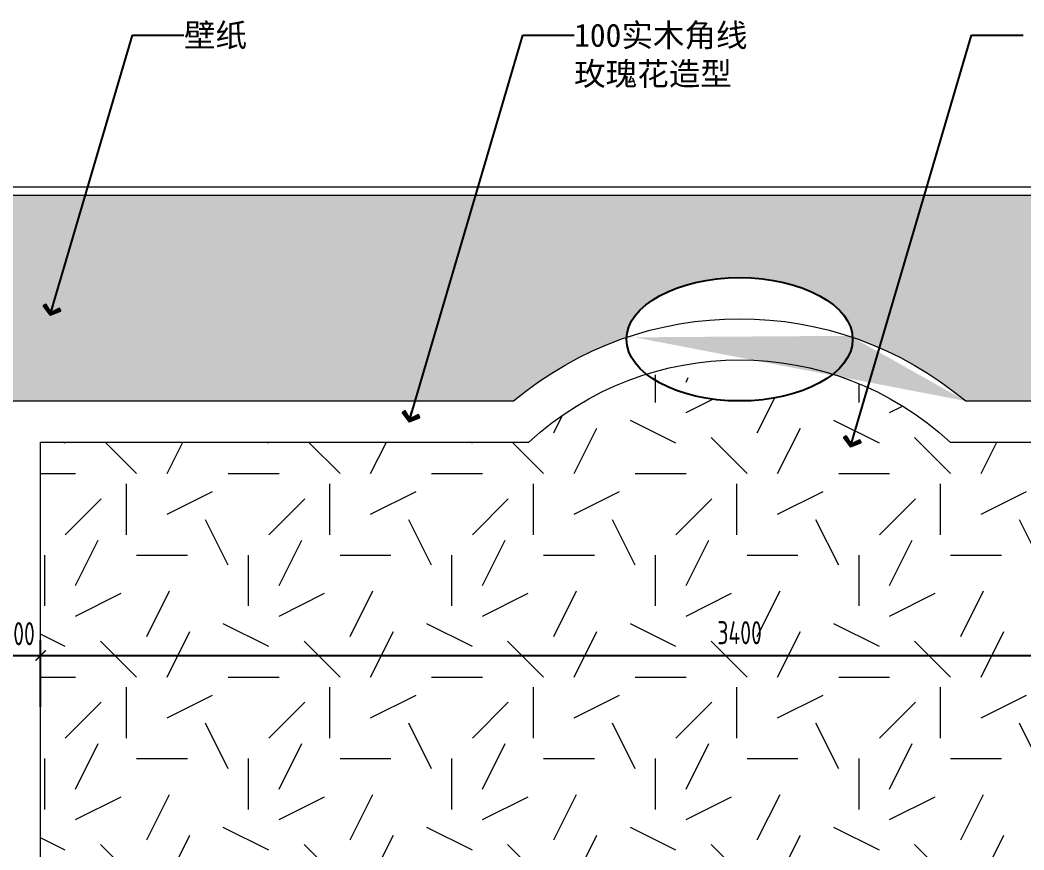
# Model space of a CAD drawing. Header units: millimetres. Extents: x 3162 to 221128, y -144913 to 11496.
# Drawn here: x 32533 to 34974, y -47956 to -45937 of the extents above; entities that cross this region are included whole.
import ezdxf

# ---------------------------------------------------------------- set-up
doc = ezdxf.new("R2010")
doc.units = ezdxf.units.MM
doc.header["$LTSCALE"] = 10
doc.layers.get('Defpoints').update_dxf_attribs({"color": 250})
for name, color, linetype, lineweight in [('FC-Hatch【平面填充】', 250, 'Continuous', 0), ('FC-Refe【标注引线】', 2, 'Continuous', 0), ('FF-Fixed【固定家具】', 30, 'Continuous', 0), ('FF-Text【平面文字】', 2, 'Continuous', 0), ('Finish【完成面】', 2, 'Continuous', 0), ('Gray【中细线】', 8, 'Continuous', 0), ('RC-dimensions', 44, 'Continuous', 0)]:
    doc.layers.add(name, color=color, linetype=linetype, lineweight=lineweight)
doc.layers.add('WALL_NEW【新建墙体】', color=4, linetype='Continuous')
doc.styles.add('尺寸标注', font='ARCHS.SHX', dxfattribs={"width": 0.8})
doc.styles.add('文字', font='')
doc.styles.get('文字').set_extended_font_data('SimSun')
doc.dimstyles.new('海龙1：25', dxfattribs={"dimscale": 25, "dimtxt": 2.25, "dimasz": 1, "dimexe": 1.5, "dimexo": 1, "dimgap": 1, "dimtad": 1, "dimdec": 0, "dimrnd": 5, "dimdsep": 46, "dimtxsty": '尺寸标注', "dimblk": 'ARCHTICK', "dimblk1": 'ARCHTICK', "dimblk2": 'ARCHTICK', "dimcen": 1, "dimclrd": 44, "dimclre": 44, "dimclrt": 2, "dimadec": 0, "dimazin": 0, "dimtfac": 1, "dimtdec": 0, "dimtix": 1, "dimtmove": 2, "dimatfit": 3, "dimldrblk": 'hl_arrow2', "dimfxl": 5, "dimfxlon": 1, "dimarcsym": 0})

# ---------------------------------------------------------------- blocks, each defined once
blk = doc.blocks.new('_ArchTick')
at = {"color": 2, "linetype": 'ByBlock', "const_width": 0.15}
blk.add_lwpolyline([(-0.5, -0.5), (0.5, 0.5)], dxfattribs=at)
blk = doc.blocks.new('*D1241')
at = {"layer": 'Defpoints', "color": 0, "transparency": 16777216}
for p in [(32582.73862014521, -47482.99819466566), (32482.73862014516, -47632.99819466563), (32582.73862014521, -47632.99819466563)]:
    blk.add_point(p, dxfattribs=at)
at = {"layer": 'RC-dimensions', "color": 44, "lineweight": -2, "transparency": 16777216}
for p, q in [((32482.73862014516, -47607.99819466566), (32482.73862014516, -47445.49819466563)), ((32582.73862014521, -47607.99819466566), (32582.73862014521, -47445.49819466563)), ((32482.73862014516, -47482.99819466566), (32457.73862014516, -47482.99819466566)), ((32482.73862014516, -47482.99819466566), (32582.73862014521, -47482.99819466566)), ((32582.73862014521, -47482.99819466566), (32607.73862014521, -47482.99819466566))]:
    blk.add_line(p, q, dxfattribs=at)
at = {"layer": 'RC-dimensions', "color": 44, "lineweight": -2, "transparency": 16777216, "xscale": 25, "yscale": 25, "zscale": 25}
blk.add_blockref('_ArchTick', (32482.73862014516, -47482.99819466566), dxfattribs=at)
at = {"layer": 'RC-dimensions', "color": 44, "lineweight": -2, "transparency": 16777216, "xscale": 25, "yscale": 25, "zscale": 25, "rotation": 180}
blk.add_blockref('_ArchTick', (32582.73862014521, -47482.99819466566), dxfattribs=at)
at = {"layer": 'RC-dimensions', "color": 2, "transparency": 16777216, "insert": (32532.73862014518, -47429.87319466563), "char_height": 56.25, "attachment_point": 5, "style": '尺寸标注'}
blk.add_mtext('100', dxfattribs=at)
blk = doc.blocks.new('hl_arrow2')
at = {"color": 2}
blk.add_line((-0.221303783804, 2.183e-12), (-1, 5.720000000000001e-13), dxfattribs=at)
blk.add_lwpolyline([(-0.221303783804, 0), (-0.861040435366, -0.688592459968), (-0.653754463034, -0.8624700623479998), (0, 0), (-0.653754463034, 0.8624700623479998), (-0.861040435366, 0.688592459968)], close=True, dxfattribs=at)
for points in [[(-0.861040435366, 0.688592459968), (-0.653754463034, 0.8624700623479998), (-0.221303783804, 0), (0, 0)], [(-0.861040435366, -0.688592459968), (-0.653754463034, -0.8624700623479998), (-0.221303783804, 0), (0, 0)]]:
    blk.add_solid(points, dxfattribs=at)
blk = doc.blocks.new('*D1242')
at = {"layer": 'Defpoints', "color": 0, "transparency": 16777216}
for p in [(35982.73862014726, -47482.99819466566), (32582.73862014521, -47632.99819466563), (35982.73862014726, -47632.99819466563)]:
    blk.add_point(p, dxfattribs=at)
at = {"layer": 'RC-dimensions', "color": 44, "lineweight": -2, "transparency": 16777216}
for p, q in [((32582.73862014521, -47607.99819466566), (32582.73862014521, -47445.49819466563)), ((35982.73862014726, -47607.99819466566), (35982.73862014726, -47445.49819466563)), ((32582.73862014521, -47482.99819466566), (35982.73862014726, -47482.99819466566))]:
    blk.add_line(p, q, dxfattribs=at)
at = {"layer": 'RC-dimensions', "color": 44, "lineweight": -2, "transparency": 16777216, "xscale": 25, "yscale": 25, "zscale": 25, "rotation": 180}
blk.add_blockref('_ArchTick', (32582.73862014521, -47482.99819466566), dxfattribs=at)
at = {"layer": 'RC-dimensions', "color": 44, "lineweight": -2, "transparency": 16777216, "xscale": 25, "yscale": 25, "zscale": 25}
blk.add_blockref('_ArchTick', (35982.73862014726, -47482.99819466566), dxfattribs=at)
at = {"layer": 'RC-dimensions', "color": 2, "transparency": 16777216, "insert": (34282.73862014624, -47427.52944466563), "char_height": 56.25, "attachment_point": 5, "style": '尺寸标注'}
blk.add_mtext('3400', dxfattribs=at)

msp = doc.modelspace()

# ---------------------------------------------------------------- hatches: boundary and pattern name
at = {"layer": 'FC-Hatch【平面填充】'}
h = msp.add_hatch(dxfattribs=at)
h.set_pattern_fill('地毯', color=256, scale=300, style=0, pattern_type=2)
h.set_pattern_definition([(0, (30298.73861717571, -48769.89849982945), (132, 228), [12, -201, 9, -87, 18, -213]), (10, (30241.73861717571, -48646.89849982943), (80.67613670150445, 285.3442849732935), [21, -51, 27, -159, 15, -198]), (20, (30211.73861717572, -48742.89849982943), (133.4709535592093, 220.9762533757765), [24, -165, 21, -123, 15, -96]), (30, (30298.73861717571, -48760.89849982943), (-21.96925639128061, 254.0518682742053), [15, -99, 12, -147, 9, -195]), (40, (30214.73861717571, -48694.89849982945), (33.83591731976974, 216.3703554074118), [12, -132, 8.999999999999998, -84, 24, -153]), (50, (30259.73861717571, -48802.89849982943), (-80.24786473477872, 235.733494025581), [6, -111, 15, -183, 18, -93]), (59.99999999999999, (30268.73861717572, -48781.89849982945), (-99.47302994931884, 223.7076581449592), [15, -123, 6, -144, 12, -111]), (70, (30235.73861717571, -48817.89849982943), (-109.8922702303704, 215.5868477983183), [8.999999999999998, -56.99999999999999, 18, -96, 12, -132]), (80, (30250.73861717571, -48640.89849982945), (-208.5653438188235, 164.7194504535999), [21, -132, 8.999999999999998, -156, 18, -146.9999999999999]), (90, (30268.73861717572, -48769.89849982945), (-264, 111), [18, -93, 12, -183, 6, -186]), (100, (30220.73861717571, -48676.89849982943), (-247.9714589557226, 145.1452911512129), [21, -117, 18, -96, 21, -219]), (110, (30199.73861717571, -48847.89849982943), (-240.4403417043912, 81.69113832647704), [24, -78, 12, -159, 18, -174]), (120, (30118.73861717571, -48811.89849982945), (-286.6499444855587, 28.49226783578576), [15, -201, 18, -92.99999999999999, 21, -122.9999999999999]), (130, (30184.73861717572, -48877.89849982945), (-279.1077671106385, 71.26608126250223), [9, -66, 12, -129, 24, -168]), (140, (30094.73861717571, -48637.89849982945), (-220.5968515658284, -34.205687820067), [18, -108, 21, -93, 12, -126]), (150, (30343.73861717571, -48895.89849982945), (-204.8249722427793, -120.7672585833788), [12, -84.00000000000001, 24, -186, 21, -170.9999999999999]), (160, (30145.73861717571, -48727.89849982945), (-237.9010738302391, -162.4286891851902), [18, -126, 15, -114, 12, -183]), (170, (30163.73861717571, -48799.89849982943), (-215.6440470452879, -169.1231651014422), [27, -98.99999999999999, 18, -134.9999999999999, 24, -132])])
h.paths.add_polyline_path([(31130.60411847418, -46663.89849982945), (30082.73861717571, -46663.89849982945), (30082.73861717571, -48913.89849982943), (31130.60411847418, -48913.89849982943)])
h.paths.add_polyline_path([(32182.73861717576, -46663.89849982945), (31932.73861717576, -46663.89849982945), (31932.73861717576, -48913.89849982943), (32182.73861717576, -48913.89849982943)])
h.paths.add_polyline_path([(32255.86361866046, -47472.06069466566), (32409.61361866046, -47472.06069466566), (32409.61361866046, -47387.68569466563), (32255.86361866046, -47387.68569466563)], flags=16)
h.paths.add_polyline_path([(36155.86361866152, -47472.06069466566), (36309.61361866152, -47472.06069466566), (36309.61361866152, -47387.68569466563), (36155.86361866152, -47387.68569466563)], flags=16)
edge = h.paths.add_edge_path()
edge.add_line((32482.73862014517, -46863.89849982871), (33732.73862014723, -46863.89849982846))
edge.add_arc((34282.73862014723, -47520.14849982852), 856.2500000000325, 108.72409547525149, 129.9662130437989, ccw=False)
edge.add_ellipse((34282.73862014723, -46713.89849982849), major_axis=(-275, 0), ratio=0.5454545454545455, start_angle=181.7891713536157, end_angle=358.2108286463873, ccw=False)
edge.add_arc((34282.73862014726, -47520.14849982852), 856.2500000000388, 50.03378695620091, 71.27590452475022, ccw=False)
edge.add_line((34832.73862014726, -46863.89849982846), (36082.73862014722, -46863.89849982846))
edge.add_line((36082.73862014722, -46863.89849982846), (36082.73862014722, -48913.89849982943))
edge.add_line((36082.73862014722, -48913.89849982943), (36382.73861717573, -48913.89849982943))
edge.add_line((36382.73861717573, -48913.89849982943), (36382.73861717573, -46363.89849982943))
edge.add_line((36382.73861717573, -46363.89849982943), (32202.73861717576, -46363.89849982943))
edge.add_line((32202.73861717576, -46363.89849982943), (32202.73861717576, -46663.89849982945))
edge.add_line((32202.73861717576, -46663.89849982945), (32182.73861717576, -46663.89849982945))
edge.add_line((32182.73861717576, -46663.89849982945), (32182.73861717576, -48913.89849982943))
edge.add_line((32182.73861717576, -48913.89849982943), (32482.73862014517, -48913.89849982943))
edge.add_line((32482.73862014517, -48913.89849982943), (32482.73862014517, -46863.89849982871))
h = msp.add_hatch(dxfattribs=at)
h.set_pattern_fill('DD地毯1SC500', color=256, scale=494.9747, style=0, pattern_type=2)
h.set_pattern_definition([(0, (-479260.3994640573, -61395.20110116784), (494.9747, 494.9747), [123.743675, -371.231025]), (0, (-478988.1633790572, -61098.21628116784), (494.9747, 494.9747), [123.743675, -371.231025]), (90, (-479210.9019940571, -61221.95995616786), (-494.9746999999999, 494.9747), [123.743675, -371.231025]), (90, (-479012.9121140572, -61048.71881116786), (-494.9746999999999, 494.9747), [123.743675, -371.231025]), (45, (-479161.4045240578, -61048.71881116883), (5.5e-14, 494.9747000094167), [123.743675, -576.2562585868812]), (135, (-478988.1633790677, -61395.20110117872), (-494.9747000094167, 5.5e-14), [123.743675, -576.2562585868812]), (26.56505119999999, (-479136.6557885232, -61246.70869122822), (494.9747005534448, -2.0155723207e-06), [123.743675, -983.0534025801061]), (26.56505119999999, (-478913.9171735231, -60999.22134122822), (494.9747005534448, -2.0155723207e-06), [123.743675, -983.0534025801061]), (63.43494882, (-478913.9171735231, -61395.20110122822), (-2.1883510761e-06, 494.9747005534448), [123.743675, -983.0534025801061]), (63.43494882, (-479136.6557885232, -61172.46248622824), (-2.1883510761e-06, 494.9747005534448), [123.743675, -983.0534025801061]), (63.43494882, (-478963.4146435232, -61296.20616122822), (-2.1883510761e-06, 494.9747005534448), [123.743675, -983.0534025801061]), (116.5650512, (-479260.3994635231, -61122.96501622822), (2.0155721284e-06, 494.9747005534448), [123.743675, -983.0534025801061]), (153.43494882, (-479161.4045235231, -61320.95489622821), (-494.9747005534448, -2.1883509112e-06), [123.743675, -983.0534025801061])])
edge = h.paths.add_edge_path()
edge.add_line((35982.73862014722, -46963.89849982848), (34795.08615844524, -46963.89849982848))
edge.add_arc((34282.73862014723, -47520.14849982852), 756.2500000000401, 47.3526274730047, 72.54694363640942)
edge.add_ellipse((34282.73862014723, -46713.89849982849), major_axis=(-275, 0), ratio=0.5454545454545455, start_angle=34.4326092149351, end_angle=145.567390785068, ccw=False)
edge.add_arc((34282.73862014723, -47520.14849982852), 756.2500000000398, 107.4530563635913, 132.6473725269933)
edge.add_line((33770.39108184927, -46963.89849982848), (32582.73862014517, -46963.89849982868))
edge.add_line((32582.73862014517, -46963.89849982868), (32582.73862014517, -48913.89849982943))
edge.add_line((32582.73862014517, -48913.89849982943), (32617.67239947219, -48913.89849982943))
edge.add_line((32617.67239947219, -48913.89849982943), (32636.28361324597, -48703.89849982911))
edge.add_line((32636.28361324597, -48703.89849982911), (32636.28361324597, -48298.89849982943))
edge.add_line((32636.28361324597, -48298.89849982943), (32613.78361324597, -48276.39849982943))
edge.add_line((32613.78361324597, -48276.39849982943), (32636.28361324593, -48253.89849982943))
edge.add_line((32636.28361324593, -48253.89849982943), (32794.83464141904, -48253.89849982943))
edge.add_arc((32322.02947890988, -46312.31151073838), 1998.325488478538, 283.6859959764733, 288.8365226755793)
edge.add_arc((33390.59763984397, -49689.99156425978), 1545.497040957968, 92.94167893027537, 105.8987480446049, ccw=False)
edge.add_arc((33231.96958664794, -49689.99156425976), 1545.497040957947, 74.10125195539689, 87.05832106972582, ccw=False)
edge.add_arc((34300.537747582, -46312.31151073838), 1998.325488478538, 251.1634773244197, 256.314004023527)
edge.add_line((33827.73258507285, -48253.89849982943), (33986.28361324596, -48253.89849982943))
edge.add_line((33986.28361324596, -48253.89849982943), (34008.78361324593, -48276.39849982943))
edge.add_line((34008.78361324593, -48276.39849982943), (33986.28361324596, -48298.89849982941))
edge.add_line((33986.28361324596, -48298.89849982941), (33986.28361324596, -48703.89849982919))
edge.add_line((33986.28361324596, -48703.89849982919), (34004.89482701971, -48913.89849982943))
edge.add_line((34004.89482701971, -48913.89849982943), (34032.73862014618, -48913.89849982943))
edge.add_line((34032.73862014618, -48913.89849982943), (34032.73862014617, -48563.8984998294))
edge.add_line((34032.73862014617, -48563.8984998294), (34007.73862014618, -48538.89849982943))
edge.add_line((34007.73862014618, -48538.89849982943), (34032.73862014618, -48513.89849982943))
edge.add_line((34032.73862014618, -48513.89849982943), (34342.4966721752, -48513.89849982943))
edge.add_arc((35019.43075864562, -48616.28366570919), 684.6330985409382, 169.5900434662277, 171.3992957647164, ccw=False)
edge.add_arc((34348.06594174756, -48492.52360702803), 2, 0, 181.5374784837096, ccw=False)
edge.add_line((34350.06594174756, -48492.52360702803), (34350.06594174756, -48513.89849982943))
edge.add_line((34350.06594174756, -48513.89849982943), (34532.73862014618, -48513.89849982943))
edge.add_line((34532.73862014618, -48513.89849982943), (34557.73862014618, -48538.89849982943))
edge.add_line((34557.73862014618, -48538.89849982943), (34532.73862014618, -48563.89849982943))
edge.add_line((34532.73862014618, -48563.89849982943), (34532.73862014618, -48913.89849982943))
edge.add_line((34532.73862014618, -48913.89849982943), (34560.58241327267, -48913.89849982943))
edge.add_line((34560.58241327267, -48913.89849982943), (34579.19362704643, -48703.89849982919))
edge.add_line((34579.19362704643, -48703.89849982919), (34579.19362704643, -48298.89849982941))
edge.add_line((34579.19362704643, -48298.89849982941), (34556.69362704647, -48276.39849982943))
edge.add_line((34556.69362704647, -48276.39849982943), (34579.19362704643, -48253.89849982943))
edge.add_line((34579.19362704643, -48253.89849982943), (34737.74465521954, -48253.89849982943))
edge.add_arc((34264.93949271039, -46312.31151073838), 1998.325488478538, 283.6859959764728, 288.8365226755797)
edge.add_arc((35333.50765364445, -49689.99156425976), 1545.497040957946, 92.9416789302739, 105.89874804460351, ccw=False)
edge.add_arc((35174.87960044843, -49689.99156425978), 1545.497040957968, 74.10125195539649, 87.0583210697248, ccw=False)
edge.add_arc((36243.44776138249, -46312.31151073838), 1998.325488478538, 251.1634773244203, 256.3140040235272)
edge.add_line((35770.64259887335, -48253.89849982943), (35929.19362704646, -48253.89849982943))
edge.add_line((35929.19362704646, -48253.89849982943), (35951.69362704643, -48276.39849982943))
edge.add_line((35951.69362704643, -48276.39849982943), (35929.19362704643, -48298.89849982943))
edge.add_line((35929.19362704643, -48298.89849982943), (35929.19362704643, -48703.89849982911))
edge.add_line((35929.19362704643, -48703.89849982911), (35947.80484082019, -48913.89849982943))
edge.add_line((35947.80484082019, -48913.89849982943), (35982.73862014722, -48913.89849982943))
edge.add_line((35982.73862014722, -48913.89849982943), (35982.73862014722, -46963.89849982848))
h.paths.add_polyline_path([(34298.36343398802, -48366.91885956573, -0.0654952367575937), (34289.54991609482, -48395.14805660952), (34293.12492058883, -48395.14805660952, 0.0317796720198025), (34304.0940994825, -48367.72983450229, 0.6941320921056703)], flags=0)
h.paths.add_polyline_path([(34313.86300094194, -48366.47310415128, 0.0555300047518087), (34337.43352577472, -48280.36759095106), (34228.04371451761, -48280.36759095106, 0.0555300047517912), (34251.61423935038, -48366.47310415124, -0.4932205947241262), (34255.94187797939, -48366.48003048799, -0.6327887810147031), (34261.38314080954, -48367.72983450367, -0.764253814743837), (34267.33704048518, -48367.43778413657, -0.7284273701224949), (34273.2171403446, -48367.4553784975, -0.7070113908975624), (34279.44597114137, -48367.48237823776, -0.7183767125899883), (34285.95568136311, -48367.72983450318, -1.209009385450285), (34291.81075217958, -48370.52902244662, -0.0373735897858044), (34286.07506175331, -48396.67450266838), (34295.0641425974, -48396.67450266838, 0.0711957280154181), (34309.44633743313, -48369.66956232534, -0.970922035859444)], flags=16)
h.paths.add_polyline_path([(34336.27759151459, -48272.76267077056), (34335.69453068408, -48272.76267077056), (34335.69453068408, -48274.87540546099, 1.873242040808764)], flags=0)
h.paths.add_polyline_path([(34336.909466208, -48023.18414893012), (34336.909466208, -48030.28513695707), (34451.53793064492, -48175.29372077713), (34451.53793064492, -48179.88687295406), (34289.15061754511, -48179.88687295406), (34289.15061754511, -48214.83451256252), (34301.76915308493, -48214.83451256252, -1.261263477318168), (34330.4035265002, -48209.87100577974, -0.1361117999505828), (34325.17897215308, -48226.28207677361, 0.2372799070933254), (34332.94001783223, -48265.24964416299, 0.6741120751066803), (34337.26110946357, -48263.4841536363, -0.9543251857652976), (34340.147663619, -48263.15130829912, -0.6127930430410587), (34335.92519753303, -48269.7062344395, -0.1590226743171763), (34336.10813793434, -48275.22899457674), (34230.27468547253, -48278.85363822293, 0.4813903256220013), (34229.04974594964, -48275.30607596629, -0.4725883280858393), (34228.94568872343, -48269.72542215799, -0.5660515362315045), (34225.32957667334, -48263.15130829901, -0.9543251853971684), (34228.21613082875, -48263.48415363597, 0.6741120751110554), (34232.53722245982, -48265.24964416337, 0.2372799070960589), (34240.29826813926, -48226.28207677363, -0.1361117999521331), (34235.07371379212, -48209.87100577957, -1.261263477311211), (34263.7080872074, -48214.83451256252), (34276.32662274722, -48214.83451256252), (34276.32662274722, -48179.88687295406), (34113.93930964747, -48179.88687295406), (34113.93930964747, -48175.29372077713), (34228.56777408433, -48030.28513695707), (34228.56777408433, -48023.18414893012), (34279.43500566879, -48023.18414893012, -0.2092982916551399), (34274.24345613654, -48011.24289265263, -0.3843295494855485), (34278.58248977808, -48006.45620674272), (34282.73862014612, -48006.45620674272, -0.4142135623730904), (34279.79462412877, -48003.51221072538, -1.318140083289081), (34284.34380895252, -48006.89705515461, -0.5499049286566093), (34291.23378415582, -48011.24289265263, -0.2092982916553475), (34286.04223462353, -48023.18414893012)], flags=16)
h.paths.add_polyline_path([(34266.90738002994, -48235.85996521234, 0.3175322101606456), (34259.36666606025, -48220.42385374731, -0.4888174682145796), (34249.79014446991, -48216.58913937333, -0.7518827978559243), (34257.45421596688, -48214.34594387126, 0.8041186259143199), (34245.98485903292, -48200.21979885769, 0.2892573125313296), (34242.11603192515, -48220.39396066126, -0.2072534879043657), (34244.76472359169, -48244.26947913463, -0.1084408916964066), (34235.72314277651, -48264.18003037306, 0.3301736962016611)], flags=0)
h.paths.add_polyline_path([(34259.89262729404, -48220.08192068328), (34265.4410427691, -48220.08192068328), (34265.4410427691, -48217.15804755758), (34262.46863066206, -48217.15804755758)], flags=0)
h.paths.add_polyline_path([(34319.49238125952, -48200.21979885775, -0.3381143609146449), (34321.83568507646, -48223.45283466201, 0.1779111087360737), (34320.71251670063, -48244.2694791346, 0.1084408916965534), (34329.75409751582, -48264.18003037306, -0.3160663838308801), (34298.9664096723, -48237.62307253676, -0.3512904954481627), (34306.11057423208, -48220.42385374731, 0.4888174682169756), (34315.68709582243, -48216.58913937328, 0.7518827978338175), (34308.0230243255, -48214.34594387132, -0.8041186259235583)], flags=0)
h.paths.add_polyline_path([(34299.24703285277, -48404.3649948091), (34299.24703285277, -48406.27468060597, -0.316002429129314), (34308.06055099445, -48426.01178351606, 0.1411172052332631), (34319.9588022383, -48469.88681361479, 0.2072933801357401), (34335.25667740163, -48478.70266439857, -0.9611637910619456), (34335.99099662638, -48481.1806796392, -0.3746438153217047), (34346.8376926705, -48490.52360702803), (34217.41129854477, -48490.52360702803, 1.433961266293295), (34218.7085248019, -48494.04584355298, -0.4464069714577465), (34228.62417338661, -48481.20977395796), (34230.22056289198, -48481.20977395796, -0.999999999999988), (34229.58442462584, -48478.70266439852), (34230.22056289113, -48478.70266439852, 0.2072933801368124), (34245.5184380543, -48469.88681361431, 0.1411172052294958), (34257.41668929788, -48426.01178351673, -0.3160024291393182), (34266.23020743944, -48406.27468060597), (34266.23020743944, -48404.3649948091)], flags=16)
h.paths.add_polyline_path([(34304.86468408691, -48426.40460829849, 0.1668908972590295), (34318.16654278288, -48476.38264917578, -0.3690822975202145), (34313.47446063009, -48478.46623277366, -0.1249881319652959), (34309.03074790311, -48476.37763649998, -0.4267831366624636), (34306.2683445327, -48478.62774602771, -0.1421304645591938), (34299.43346643544, -48476.31850806737, -0.3895639379659996), (34294.98744002719, -48478.56832385511, -0.1281200103493045), (34290.00336748768, -48476.31850806734, -0.1341088892338267), (34282.73862014592, -48478.70266439854, -0.1341088892264023), (34275.47387280458, -48476.31850806728, -0.1281200103582823), (34270.48980026472, -48478.56832385519, -0.3895639379435503), (34266.04377385669, -48476.31850806743, -0.1421304645583804), (34259.20889575945, -48478.62774602768, -0.4267831366610357), (34256.446492389, -48476.37763650003, -0.1249881319626014), (34252.0027796621, -48478.46623277363, -0.3690822975199585), (34247.31069750928, -48476.38264917587, 0.1668908972926916), (34260.61255620457, -48426.40460828818, -0.2020348183851856), (34266.23020743944, -48409.28850764481), (34266.23020743944, -48406.27468060613), (34300.71653018186, -48405.07225413107, -0.326966662851588), (34296.39049683543, -48406.52317668933, -0.2470968199415896)], flags=0)
h.paths.add_polyline_path([(34183.36362014624, -47472.06069466566), (34382.11362014624, -47472.06069466566), (34382.11362014624, -47382.99819466566), (34183.36362014624, -47382.99819466566)], flags=24)

# ---------------------------------------------------------------- linework, layer by layer
at = {"layer": 'FF-Fixed【固定家具】'}
for points in [[(32482.73862014517, -49060.1669578708), (32482.73862014517, -46863.89849982871), (33732.73862014723, -46863.89849982846, -0.363636363636354), (34832.73862014726, -46863.89849982846), (36082.73862014722, -46863.89849982846), (36082.73862014722, -49063.89849982945)], [(32582.73862014517, -49060.1669578708), (32582.73862014517, -46963.89849982868), (33770.39108184927, -46963.89849982848, -0.390360029179398), (34795.08615844524, -46963.89849982848), (35982.73862014722, -46963.89849982848), (35982.73862014722, -49063.89849982945)]]:
    msp.add_lwpolyline(points, format="xyb", dxfattribs=at)
at = {"layer": 'Finish【完成面】'}
msp.add_line((36582.73861717574, -46363.89849982943), (29832.73861717574, -46363.89849982943), dxfattribs=at)
at = {"layer": 'Gray【中细线】'}
msp.add_line((36582.73861717574, -46343.89849982945), (29832.73861717574, -46343.89849982945), dxfattribs=at)
at = {"layer": 'WALL_NEW【新建墙体】'}
msp.add_ellipse((34282.73862014723, -46713.89849982849), major_axis=(-275, 0), ratio=0.5454545454545455, dxfattribs=at)

# ---------------------------------------------------------------- texts
at = {"layer": 'FF-Text【平面文字】', "char_height": 56.25, "attachment_point": 1, "style": '文字'}
for s, insert in [('壁纸', (32931.33056322824, -45946.15336956409)), ('100实木角线\\P玫瑰花造型', (33880.32260480663, -45946.15336956409))]:
    msp.add_mtext(s, dxfattribs=dict(at, insert=insert))

# ---------------------------------------------------------------- dimensions: what is measured, and where the dimension line sits
at = {"layer": 'RC-dimensions'}
for base, p1, p2, angle, picture, middle in [((32582.73862014521, -47482.99819466566), (32482.73862014516, -47632.99819466563), (32582.73862014521, -47632.99819466563), 4.1688e-12, '*D1241', (32532.73862014518, -47429.87319466563)), ((35982.73862014726, -47482.99819466566), (32582.73862014521, -47632.99819466563), (35982.73862014726, -47632.99819466563), 8.583e-13, '*D1242', (34282.73862014624, -47427.52944466563))]:
    dim = msp.add_linear_dim(base=base, p1=p1, p2=p2, angle=angle, dimstyle='海龙1：25', dxfattribs=at)
    dim.commit()
    dim.dimension.update_dxf_attribs({"geometry": picture, "text_midpoint": middle})

# ---------------------------------------------------------------- leaders
at = {"layer": 'FC-Refe【标注引线】'}
for points in [[(32606.14054535294, -46654.42493380701), (32806.33056322824, -45974.27836956409), (32931.33056322824, -45974.27836956409)], [(33478.82008422098, -46913.69703477444), (33755.32260480663, -45974.27836956409), (33880.32260480663, -45974.27836956409)], [(34552.69289365743, -46974.61363592465), (34847.12521954428, -45974.27836956409), (34972.12521954428, -45974.27836956409)]]:
    msp.add_leader(points, dimstyle='海龙1：25', override={"dimscale": 25, "dimldrblk": 'hl_arrow2'}, dxfattribs=at)

doc.saveas('drawing.dxf')
